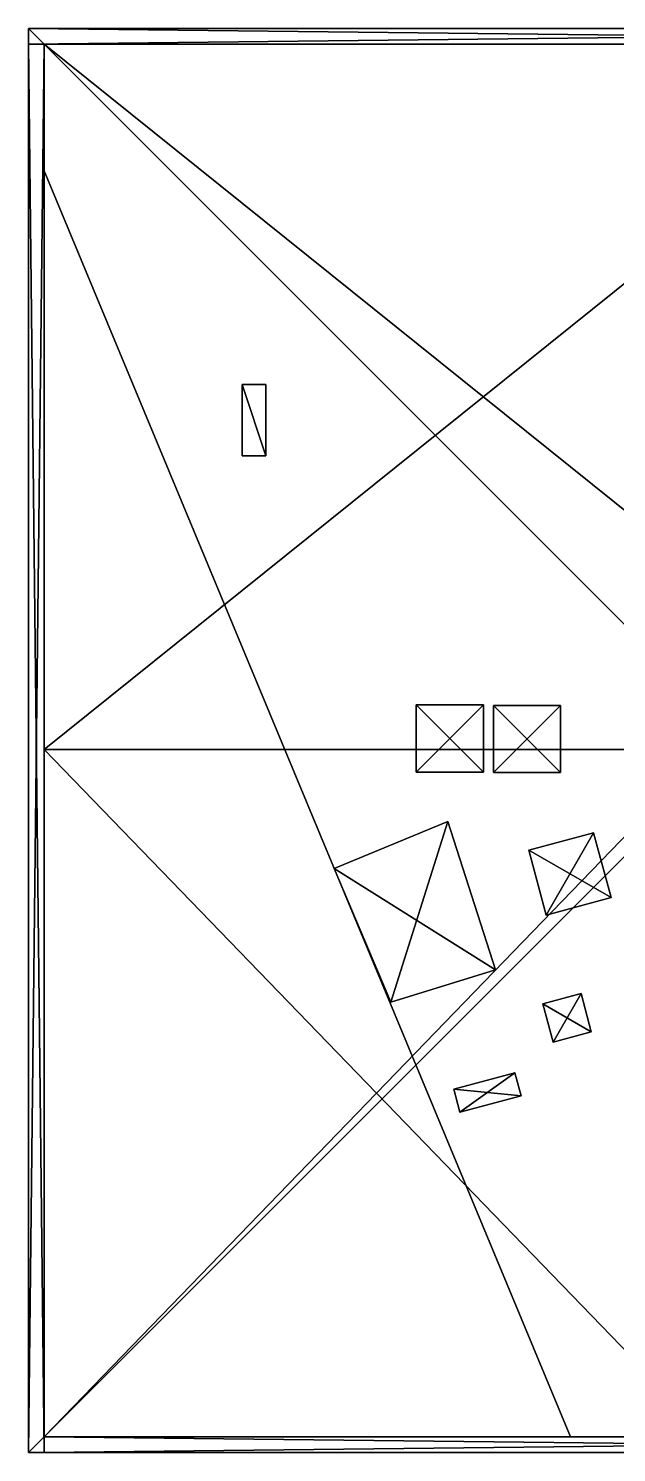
# Model space of a CAD drawing. Extents: x -6144 to 9632, y -5120 to 9632.
# Drawn here: x 6752 to 7941, y 6752 to 9632 of the extents above; entities that cross this region are included whole.
import ezdxf

# ---------------------------------------------------------------- set-up
doc = ezdxf.new("R2010")
doc.units = 0

msp = doc.modelspace()

# ---------------------------------------------------------------- meshes
at = {"layer": 'OBJECT1088', "color": 50}
mesh = msp.add_polyface(dxfattribs=at)
corners = [(7869.269531, 7680, 10688), (7792, 7659.292969, 10688), (7812.710938, 7582.017578, 10688), (7889.982422, 7602.728027, 10688), (7889.980469, 7602.728516, 10832), (7812.710938, 7582.018555, 10832), (7792, 7659.291016, 10832), (7869.270996, 7680, 10832)]
mesh.append_faces([[corners[k] for k in face] for face in [(1, 3, 0), (5, 7, 4), (2, 4, 3), (0, 6, 1), (1, 5, 2), (3, 7, 0)]], dxfattribs={"vtx0": -1})
mesh.append_faces([[corners[k] for k in face] for face in [(1, 2, 3), (5, 6, 7), (2, 5, 4), (0, 7, 6), (1, 6, 5), (3, 4, 7)]], dxfattribs={"vtx2": -1})
at = {"layer": 'OBJECT1194', "color": 50}
mesh = msp.add_polyface(dxfattribs=at)
corners = [(7672, 8264, 11264), (7672, 8264, 10688), (7672, 8128, 10688), (7672, 8128, 11264), (7536, 8128, 10688), (7536, 8128, 11264), (7536, 8264, 10688), (7536, 8264, 11264)]
mesh.append_faces([[corners[k] for k in face] for face in [(1, 3, 0), (2, 5, 3), (1, 7, 6), (2, 6, 4), (0, 5, 7), (4, 7, 5)]], dxfattribs={"vtx0": -1})
mesh.append_faces([[corners[k] for k in face] for face in [(1, 2, 3), (2, 4, 5), (1, 0, 7), (2, 1, 6), (0, 3, 5), (4, 6, 7)]], dxfattribs={"vtx2": -1})
at = {"layer": 'OBJECT1242', "color": 50}
mesh = msp.add_polyface(dxfattribs=at)
corners = [(7184, 8912, 10688), (7232, 8912, 10688), (7232, 8912, 10816), (7184, 8912, 10816), (7184, 8768, 10688), (7232, 8768, 10688), (7184, 8768, 10816), (7232, 8768, 10816)]
mesh.append_faces([[corners[k] for k in face] for face in [(1, 3, 0), (0, 5, 1), (3, 7, 6), (0, 6, 4), (1, 7, 2), (4, 7, 5)]], dxfattribs={"vtx0": -1})
mesh.append_faces([[corners[k] for k in face] for face in [(1, 2, 3), (0, 4, 5), (3, 2, 7), (0, 3, 6), (1, 5, 7), (4, 6, 7)]], dxfattribs={"vtx2": -1})
at = {"layer": 'OBJECT1248', "color": 50}
mesh = msp.add_polyface(dxfattribs=at)
corners = [(7735.609375, 7519.750977, 10688), (7611.96875, 7486.621094, 10688), (7624.386719, 7440.251953, 10688), (7748.026855, 7473.381836, 10688), (7748.03125, 7473.380859, 10832), (7624.390625, 7440.250977, 10832), (7611.964844, 7486.619141, 10832), (7735.608887, 7519.750488, 10832)]
mesh.append_faces([[corners[k] for k in face] for face in [(1, 3, 0), (5, 7, 4), (2, 4, 3), (0, 6, 1), (1, 5, 2), (3, 7, 0)]], dxfattribs={"vtx0": -1})
mesh.append_faces([[corners[k] for k in face] for face in [(1, 2, 3), (5, 6, 7), (2, 5, 4), (0, 7, 6), (1, 6, 5), (3, 4, 7)]], dxfattribs={"vtx2": -1})
at = {"layer": 'OBJECT128', "color": 50}
mesh = msp.add_polyface(dxfattribs=at)
corners = [(6752, 9600, 12000), (6752, 9600, 10656), (6752, 9632, 10656), (6752, 9632, 12000), (9600, 9632, 12000), (9600, 9632, 10656), (9600, 9600, 10656), (9600, 9600, 12000)]
mesh.append_faces([[corners[k] for k in face] for face in [(1, 3, 0), (5, 7, 4), (6, 0, 7), (2, 4, 3), (1, 5, 2), (3, 7, 0)]], dxfattribs={"vtx0": -1})
mesh.append_faces([[corners[k] for k in face] for face in [(1, 2, 3), (5, 6, 7), (6, 1, 0), (2, 5, 4), (1, 6, 5), (3, 4, 7)]], dxfattribs={"vtx2": -1})
at = {"layer": 'OBJECT129', "color": 50}
mesh = msp.add_polyface(dxfattribs=at)
corners = [(6784, 6752, 12000), (6784, 6752, 10656), (6784, 6784, 10656), (6784, 6784, 12000), (9632, 6784, 12000), (9632, 6784, 10656), (9632, 6752, 10656), (9632, 6752, 12000)]
mesh.append_faces([[corners[k] for k in face] for face in [(1, 3, 0), (5, 7, 4), (6, 0, 7), (2, 4, 3), (1, 5, 2), (3, 7, 0)]], dxfattribs={"vtx0": -1})
mesh.append_faces([[corners[k] for k in face] for face in [(1, 2, 3), (5, 6, 7), (6, 1, 0), (2, 5, 4), (1, 6, 5), (3, 4, 7)]], dxfattribs={"vtx2": -1})
at = {"layer": 'OBJECT1354', "color": 50}
mesh = msp.add_polyface(dxfattribs=at)
corners = [(7692, 8127, 11136), (7692, 8127, 10688), (7692, 8263, 10688), (7692, 8263, 11136), (7828, 8263, 11136), (7828, 8263, 10688), (7828, 8127, 10688), (7828, 8127, 11136)]
mesh.append_faces([[corners[k] for k in face] for face in [(1, 3, 0), (5, 7, 4), (6, 0, 7), (2, 4, 3), (1, 5, 2), (3, 7, 0)]], dxfattribs={"vtx0": -1})
mesh.append_faces([[corners[k] for k in face] for face in [(1, 2, 3), (5, 6, 7), (6, 1, 0), (2, 5, 4), (1, 6, 5), (3, 4, 7)]], dxfattribs={"vtx2": -1})
at = {"layer": 'OBJECT1379', "color": 50}
mesh = msp.add_polyface(dxfattribs=at)
corners = [(7930, 7874.203125, 11072), (7798.625, 7839, 11072), (7763.429688, 7970.370117, 11072), (7894.80127, 8005.570801, 11072), (7798.628906, 7839, 10688), (7930, 7874.203125, 10688), (7894.800293, 8005.570313, 10688), (7763.430176, 7970.370117, 10688)]
mesh.append_faces([[corners[k] for k in face] for face in [(1, 3, 0), (1, 5, 4), (3, 7, 6), (2, 4, 7), (0, 6, 5), (7, 5, 6)]], dxfattribs={"vtx0": -1})
mesh.append_faces([[corners[k] for k in face] for face in [(1, 2, 3), (1, 0, 5), (3, 2, 7), (2, 1, 4), (0, 3, 6), (7, 4, 5)]], dxfattribs={"vtx2": -1})
at = {"layer": 'OBJECT311', "color": 50}
mesh = msp.add_polyface(dxfattribs=at)
corners = [(7848, 6784, 10686), (6784, 6784, 10686), (6784, 6784, 10696), (7848, 6784, 10696), (6784, 9344.011719, 10686), (6784, 9344, 10696)]
mesh.append_faces([[corners[k] for k in face] for face in [(0, 4, 1), (2, 5, 3)]])
mesh.append_faces([[corners[k] for k in face] for face in [(1, 3, 0), (0, 5, 4), (1, 5, 2)]], dxfattribs={"vtx0": -1})
mesh.append_faces([[corners[k] for k in face] for face in [(1, 2, 3), (0, 3, 5), (1, 4, 5)]], dxfattribs={"vtx2": -1})
at = {"layer": 'OBJECT312', "color": 50}
mesh = msp.add_polyface(dxfattribs=at)
corners = [(7600, 8028, 10686), (7370, 7933.429688, 10686), (7484.878906, 7662.796875, 10686), (7696, 7728, 10686), (7696, 7728, 10696), (7484.878906, 7662.796875, 10696), (7370, 7933.428223, 10696), (7600, 8028, 10696)]
mesh.append_faces([[corners[k] for k in face] for face in [(1, 3, 0), (5, 7, 4), (2, 4, 3), (0, 6, 1), (1, 5, 2), (3, 7, 0)]], dxfattribs={"vtx0": -1})
mesh.append_faces([[corners[k] for k in face] for face in [(1, 2, 3), (5, 6, 7), (2, 5, 4), (0, 7, 6), (1, 6, 5), (3, 4, 7)]], dxfattribs={"vtx2": -1})
at = {"layer": 'OBJECT313', "color": 50}
mesh = msp.add_polyface(dxfattribs=at)
corners = [(6752, 6752, 10656), (6752, 6752, 10176), (6752, 9632, 10176), (6752, 9632, 10656), (9632, 9632, 10656), (9632, 9632, 10176), (9632, 6752, 10176), (9632, 6752, 10656)]
mesh.append_faces([[corners[k] for k in face] for face in [(1, 3, 0), (5, 7, 4), (6, 0, 7), (2, 4, 3), (1, 5, 2), (3, 7, 0)]], dxfattribs={"vtx0": -1})
mesh.append_faces([[corners[k] for k in face] for face in [(1, 2, 3), (5, 6, 7), (6, 1, 0), (2, 5, 4), (1, 6, 5), (3, 4, 7)]], dxfattribs={"vtx2": -1})
at = {"layer": 'OBJECT319', "color": 50}
mesh = msp.add_polyface(dxfattribs=at)
corners = [(6752, 6752, 12000), (6752, 6752, 10656), (6752, 9600, 10656), (6752, 9600, 12000), (6784, 9600, 12000), (6784, 9600, 10656), (6784, 6752, 10656), (6784, 6752, 12000)]
mesh.append_faces([[corners[k] for k in face] for face in [(1, 3, 0), (5, 7, 4), (6, 0, 7), (2, 4, 3), (1, 5, 2), (3, 7, 0)]], dxfattribs={"vtx0": -1})
mesh.append_faces([[corners[k] for k in face] for face in [(1, 2, 3), (5, 6, 7), (6, 1, 0), (2, 5, 4), (1, 6, 5), (3, 4, 7)]], dxfattribs={"vtx2": -1})
at = {"layer": 'OBJECT320', "color": 50}
mesh = msp.add_polyface(dxfattribs=at)
corners = [(6752, 9632, 12000), (6752, 6752, 12000), (9632, 6752, 12000), (9632, 9632, 12000), (6752, 6752, 12224), (6752, 9632, 12224), (9632, 9632, 12224), (9632, 6752, 12224)]
mesh.append_faces([[corners[k] for k in face] for face in [(1, 3, 0), (5, 7, 4), (0, 4, 1), (2, 6, 3), (1, 7, 2), (3, 5, 0)]], dxfattribs={"vtx0": -1})
mesh.append_faces([[corners[k] for k in face] for face in [(1, 2, 3), (5, 6, 7), (0, 5, 4), (2, 7, 6), (1, 4, 7), (3, 6, 5)]], dxfattribs={"vtx2": -1})
at = {"layer": 'OBJECT338', "color": 50}
mesh = msp.add_polyface(dxfattribs=at)
corners = [(6784, 6784, 10687), (6784, 6784, 10656), (6784, 8174, 10656), (6784, 8174, 10687), (8128, 8174, 10687), (8128, 8174, 10656), (8128, 6784, 10656), (8128, 6784, 10687)]
mesh.append_faces([[corners[k] for k in face] for face in [(1, 3, 0), (5, 7, 4), (6, 0, 7), (2, 4, 3), (1, 5, 2), (3, 7, 0)]], dxfattribs={"vtx0": -1})
mesh.append_faces([[corners[k] for k in face] for face in [(1, 2, 3), (5, 6, 7), (6, 1, 0), (2, 5, 4), (1, 6, 5), (3, 4, 7)]], dxfattribs={"vtx2": -1})
at = {"layer": 'OBJECT339', "color": 50}
mesh = msp.add_polyface(dxfattribs=at)
corners = [(6784, 8174, 10687), (6784, 8174, 10656), (6784, 9600, 10656), (6784, 9600, 10687), (8560, 9600, 10687), (8560, 9600, 10656), (8560, 8174, 10656), (8560, 8174, 10687)]
mesh.append_faces([[corners[k] for k in face] for face in [(1, 3, 0), (5, 7, 4), (6, 0, 7), (2, 4, 3), (1, 5, 2), (3, 7, 0)]], dxfattribs={"vtx0": -1})
mesh.append_faces([[corners[k] for k in face] for face in [(1, 2, 3), (5, 6, 7), (6, 1, 0), (2, 5, 4), (1, 6, 5), (3, 4, 7)]], dxfattribs={"vtx2": -1})

doc.saveas('drawing.dxf')
